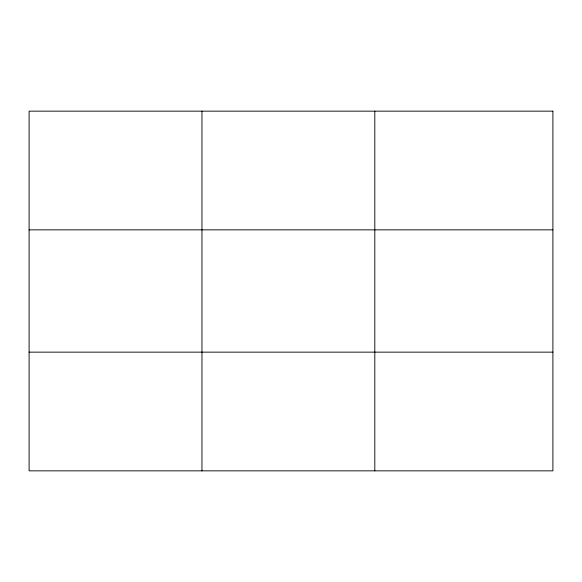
<?xml version="1.0" encoding="UTF-8"?>
<svg xmlns="http://www.w3.org/2000/svg" width="582" height="582" viewBox="0 0 582 582"><rect width="100%" height="100%" fill="white"/><g stroke="black" fill="none" stroke-linecap="round" stroke-linejoin="round"><path stroke-width="0.87" d="M201.954 111.155L201.954 470.845M374.808 111.155L374.808 470.845M29.1 229.854L552.9 229.854M29.1 352.146L552.9 352.146M552.9 111.155L552.9 470.845L29.1 470.845L29.1 111.155L552.9 111.155"/></g></svg>
